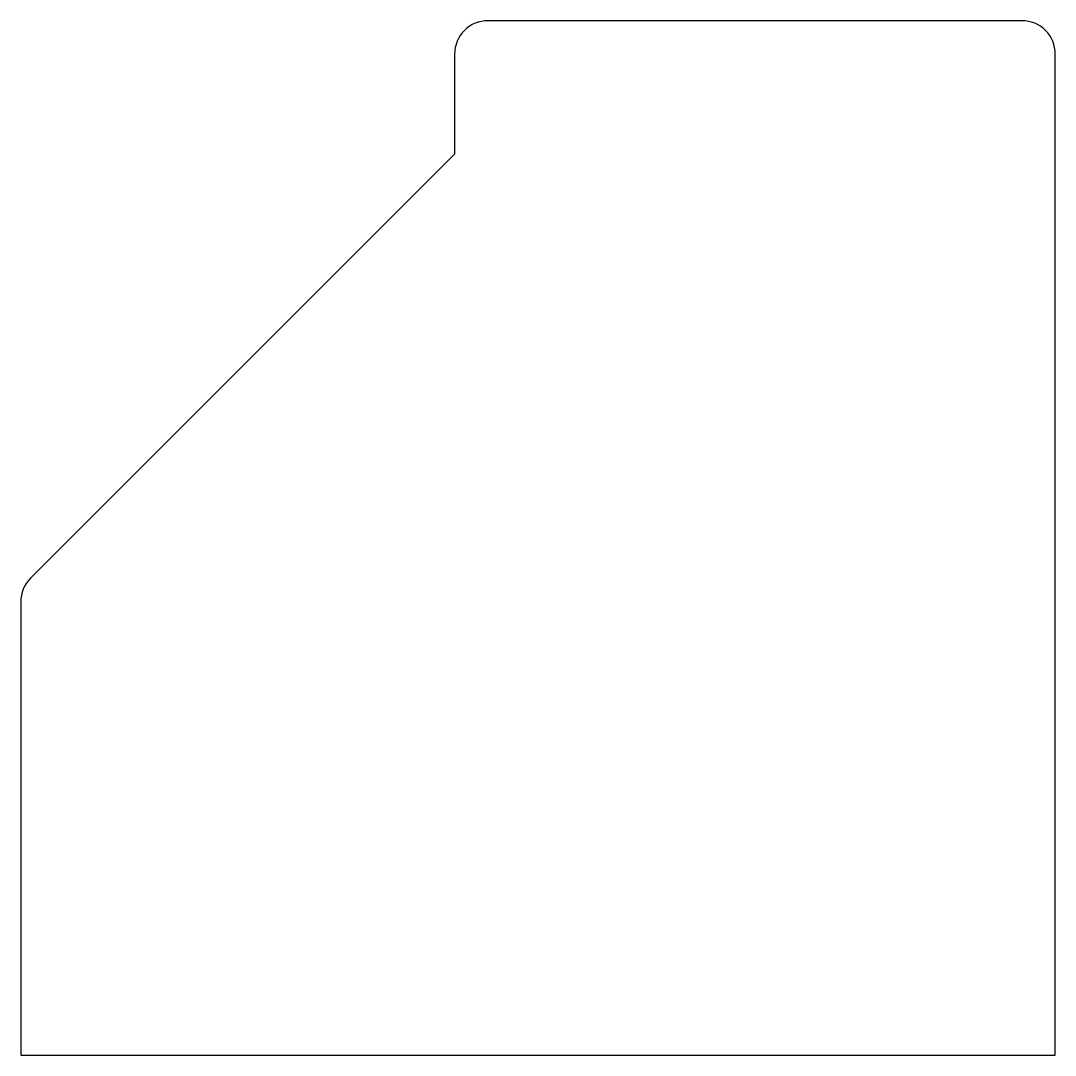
# Model space of a CAD drawing. Header units: metres. Extents: x -0.31 to 0, y 0 to 0.31.
import ezdxf

# ---------------------------------------------------------------- set-up
doc = ezdxf.new("R2010")
doc.units = ezdxf.units.M

msp = doc.modelspace()

# ---------------------------------------------------------------- linework, layer by layer
msp.add_lwpolyline([(-0.30707, 0.14293, 0.198912), (-0.31, 0.13586), (-0.31, 0), (0, 0), (0, 0.3, 0.414214), (-0.01, 0.31), (-0.17, 0.31, 0.414214), (-0.18, 0.3), (-0.18, 0.27), (-0.30707, 0.14293)], format="xyb")

doc.saveas('drawing.dxf')
